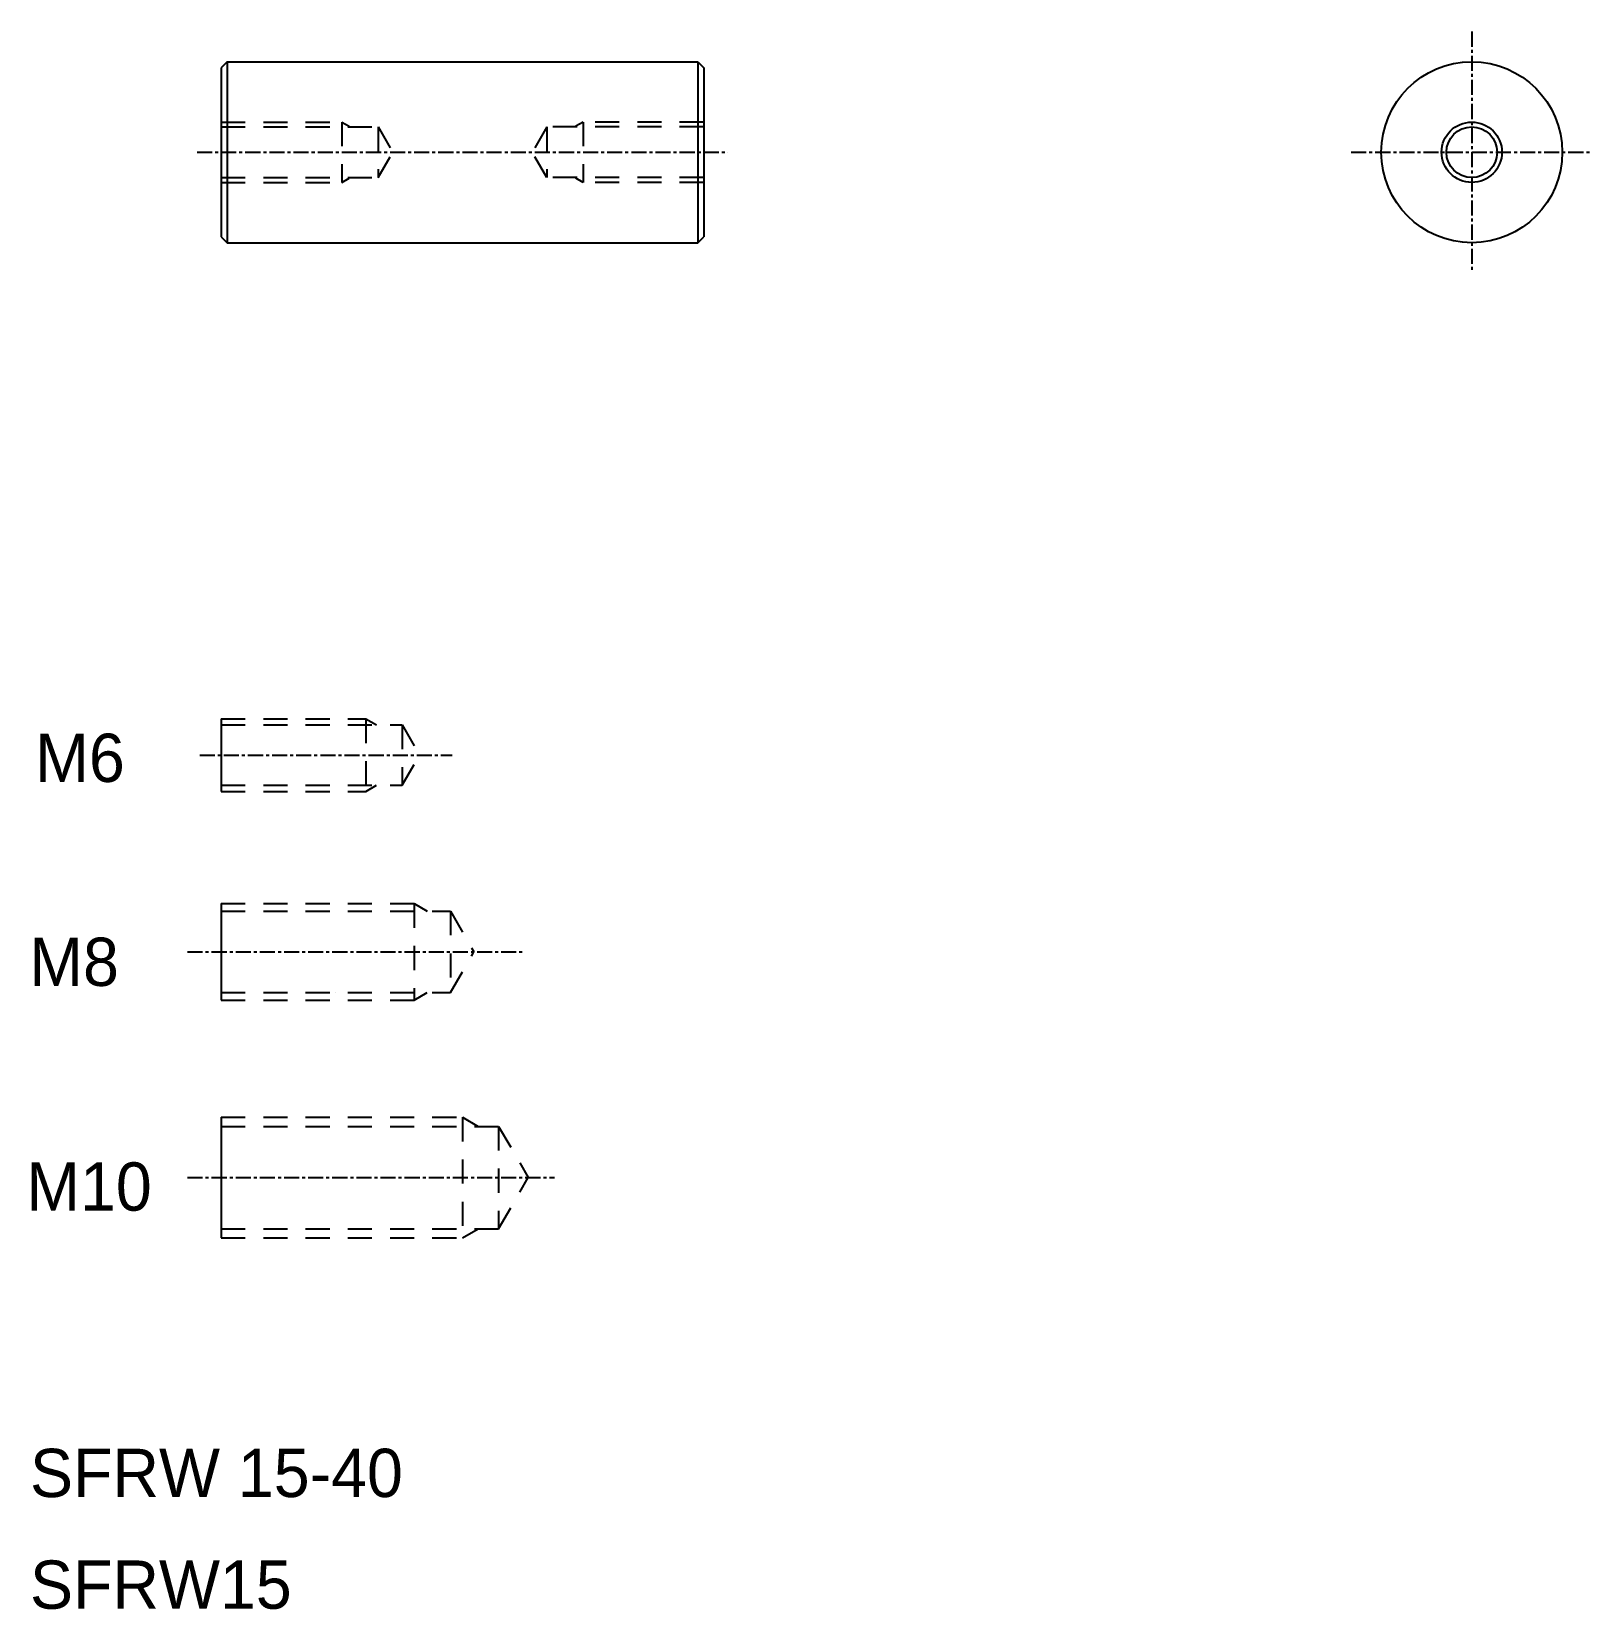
# Model space of a CAD drawing. Extents: x 77 to 206, y 73 to 204.
import ezdxf

# ---------------------------------------------------------------- set-up
doc = ezdxf.new("R2010")
doc.units = 0
doc.linetypes.add('CENTER', pattern=[2, 1.25, -0.25, 0.25, -0.25])
doc.linetypes.add('DASHED', pattern=[3.5, 2, -1.5])
doc.layers.get('0').update_dxf_attribs({"linetype": 'CONTINUOUS'})
doc.layers.add('CENTER', color=1, linetype='CENTER')

msp = doc.modelspace()

# ---------------------------------------------------------------- linework, layer by layer
for p, q in [((93.02, 201.28), (92.52, 200.78)), ((132.02, 201.28), (132.52, 200.78)), ((97.27, 124.12), (97.27, 124.12)), ((102.02, 124.12), (102.02, 124.12))]:
    msp.add_line(p, q)
at = {"color": 7, "linetype": 'CONTINUOUS'}
for p, q in [((92.52, 200.78), (92.52, 186.78)), ((93.02, 201.28), (93.02, 186.28)), ((93.02, 201.28), (132.02, 201.28)), ((132.02, 201.28), (132.02, 186.28)), ((132.52, 200.78), (132.52, 186.78)), ((92.52, 186.78), (93.02, 186.28)), ((93.02, 186.28), (132.02, 186.28)), ((132.02, 186.28), (132.52, 186.78)), ((92.52, 146.8), (92.52, 140.8)), ((92.52, 131.49), (92.52, 123.49)), ((92.52, 113.78), (92.52, 103.78))]:
    msp.add_line(p, q, dxfattribs=at)
at = {"color": 3, "linetype": 'DASHED'}
for p, q in [((92.52, 196.28), (102.52, 196.28)), ((102.52, 196.28), (102.52, 191.28)), ((102.52, 196.28), (103.13, 195.93)), ((122.52, 196.28), (121.91, 195.93)), ((132.52, 196.28), (122.52, 196.28)), ((122.52, 196.28), (122.52, 191.28)), ((92.52, 195.88), (105.52, 195.88)), ((105.52, 195.88), (105.52, 191.68)), ((105.52, 195.88), (106.73, 193.78)), ((119.52, 195.88), (118.31, 193.78)), ((132.52, 195.88), (119.52, 195.88)), ((119.52, 195.88), (119.52, 191.68)), ((105.52, 191.68), (106.73, 193.78)), ((119.52, 191.68), (118.31, 193.78)), ((92.52, 191.68), (105.52, 191.68)), ((92.52, 191.28), (102.52, 191.28)), ((102.52, 191.28), (103.13, 191.63)), ((132.52, 191.68), (119.52, 191.68)), ((122.52, 191.28), (121.91, 191.63)), ((132.52, 191.28), (122.52, 191.28)), ((92.52, 146.8), (104.52, 146.8)), ((104.52, 146.8), (104.52, 140.8)), ((104.52, 146.8), (105.39, 146.3)), ((92.52, 146.3), (107.52, 146.3)), ((107.52, 146.3), (107.52, 141.3)), ((107.52, 146.3), (108.96, 143.8)), ((107.52, 141.3), (108.96, 143.8)), ((92.52, 141.3), (107.52, 141.3)), ((104.52, 140.8), (105.39, 141.3)), ((92.52, 140.8), (104.52, 140.8)), ((92.52, 131.49), (108.52, 131.49)), ((92.52, 130.87), (111.52, 130.87)), ((108.52, 131.49), (108.52, 123.49)), ((108.52, 131.49), (109.6, 130.87)), ((111.52, 130.87), (113.47, 127.49)), ((111.52, 130.87), (111.52, 124.12)), ((111.52, 124.12), (113.47, 127.49)), ((92.52, 124.12), (111.52, 124.12)), ((92.52, 123.49), (108.52, 123.49)), ((108.52, 123.49), (109.6, 124.12)), ((92.52, 113.78), (112.52, 113.78)), ((92.52, 113.03), (115.52, 113.03)), ((112.52, 113.78), (112.52, 103.78)), ((112.52, 113.78), (113.82, 113.03)), ((115.52, 113.03), (117.97, 108.78)), ((115.52, 113.03), (115.52, 104.53)), ((115.52, 104.53), (117.97, 108.78)), ((92.52, 104.53), (115.52, 104.53)), ((92.52, 103.78), (112.52, 103.78)), ((112.52, 103.78), (113.82, 104.53))]:
    msp.add_line(p, q, dxfattribs=at)
msp.add_circle((196.19, 193.78), 7.5)
at = {"color": 3, "linetype": 'CONTINUOUS'}
msp.add_circle((196.19, 193.78), 2.5, dxfattribs=at)
at = {"color": 7, "linetype": 'CONTINUOUS'}
msp.add_circle((196.19, 193.78), 2.1, dxfattribs=at)
at = {"layer": 'CENTER', "color": 1, "linetype": 'CENTER'}
for p, q in [((196.19, 203.78), (196.19, 183.78)), ((90.52, 193.78), (134.52, 193.78)), ((186.19, 193.78), (206.19, 193.78)), ((90.74, 143.8), (111.67, 143.8)), ((89.73, 127.49), (117.63, 127.49)), ((89.73, 108.78), (120.14, 108.78))]:
    msp.add_line(p, q, dxfattribs=at)

# ---------------------------------------------------------------- texts
for s, p in [('M6', (77.1, 141.58)), ('M8', (76.61, 124.67)), ('M10', (76.36, 106.04)), ('SFRW 15-40', (76.67, 82.3)), ('SFRW15', (76.67, 73.04))]:
    msp.add_text(s, height=4).set_placement(p)

doc.saveas('drawing.dxf')
